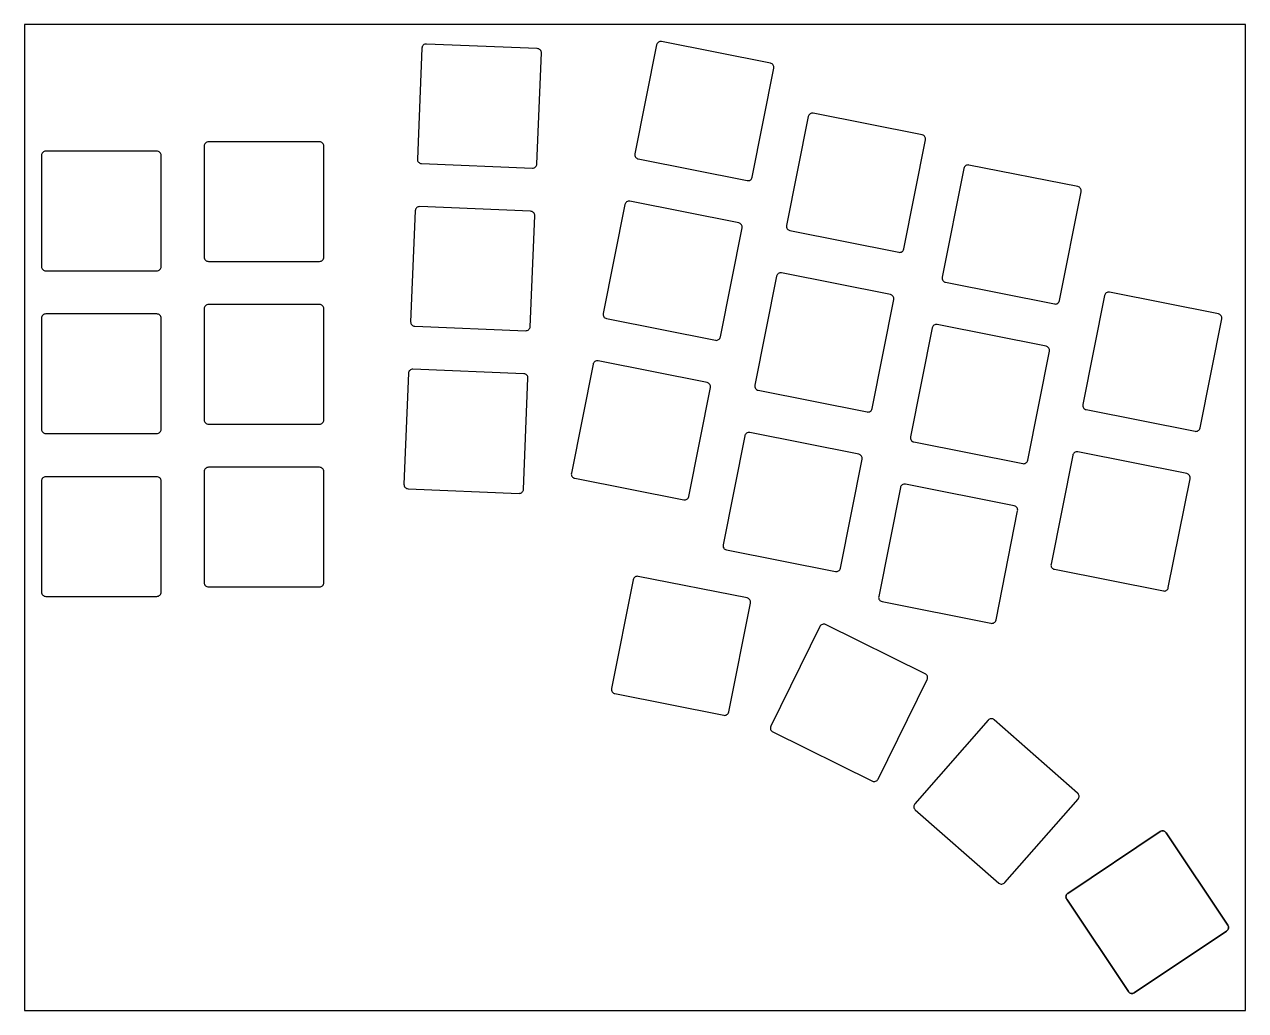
# Model space of a CAD drawing. Header units: millimetres. Extents: x -80 to 63, y -105 to 10.
import ezdxf

# ---------------------------------------------------------------- set-up
doc = ezdxf.new("R2010")
doc.units = ezdxf.units.MM

msp = doc.modelspace()

# ---------------------------------------------------------------- linework, layer by layer
at = {"linetype": 'CONTINUOUS'}
for points in [[(-33.6, -5.61, 0.414214), (-33.12, -6.13), (-20.13, -6.67, 0.414214), (-19.61, -6.19), (-19.08, 6.8, 0.414214), (-19.56, 7.32), (-32.55, 7.85, 0.414214), (-33.07, 7.37)], [(-8.13, -5.01, 0.414214), (-7.74, -5.6), (5.01, -8.13, 0.414214), (5.6, -7.74), (8.13, 5.01, 0.414214), (7.74, 5.6), (-5.01, 8.13, 0.414214), (-5.6, 7.74)], [(9.62, -13.4, 0.414214), (10.01, -13.98), (22.76, -16.52, 0.414214), (23.35, -16.13), (25.89, -3.38, 0.414214), (25.5, -2.79), (12.75, -0.25, 0.414214), (12.16, -0.65)], [(-58.55, -17.09, 0.414214), (-58.05, -17.59), (-45.05, -17.59, 0.414214), (-44.55, -17.09), (-44.55, -4.09, 0.414214), (-45.05, -3.59), (-58.05, -3.59, 0.414214), (-58.55, -4.09)], [(-77.6, -18.19, 0.414214), (-77.1, -18.69), (-64.1, -18.69, 0.414214), (-63.6, -18.19), (-63.6, -5.19, 0.414214), (-64.1, -4.69), (-77.1, -4.69, 0.414214), (-77.6, -5.19)], [(27.84, -19.45, 0.414214), (28.23, -20.04), (40.98, -22.57, 0.414214), (41.57, -22.18), (44.11, -9.43, 0.414214), (43.71, -8.84), (30.96, -6.31, 0.414214), (30.38, -6.7)], [(-34.39, -24.65, 0.414214), (-33.91, -25.17), (-20.92, -25.7, 0.414214), (-20.4, -25.23), (-19.86, -12.24, 0.414214), (-20.34, -11.72), (-33.33, -11.18, 0.414214), (-33.85, -11.66)], [(-11.85, -23.69, 0.414214), (-11.46, -24.28), (1.29, -26.82, 0.414214), (1.88, -26.42), (4.42, -13.67, 0.414214), (4.02, -13.09), (-8.73, -10.55, 0.414214), (-9.31, -10.94)], [(5.9, -32.08, 0.414214), (6.3, -32.67), (19.05, -35.21, 0.414214), (19.64, -34.81), (22.17, -22.06, 0.414214), (21.78, -21.47), (9.03, -18.94, 0.414214), (8.44, -19.33)], [(44.3, -34.35, 0.414214), (44.69, -34.94), (57.44, -37.47, 0.414214), (58.03, -37.08), (60.57, -24.33, 0.414214), (60.17, -23.74), (47.42, -21.21, 0.414214), (46.84, -21.6)], [(-58.55, -36.14, 0.414214), (-58.05, -36.64), (-45.05, -36.64, 0.414214), (-44.55, -36.14), (-44.55, -23.14, 0.414214), (-45.05, -22.64), (-58.05, -22.64, 0.414214), (-58.55, -23.14)], [(-77.6, -37.24, 0.414214), (-77.1, -37.74), (-64.1, -37.74, 0.414214), (-63.6, -37.24), (-63.6, -24.24, 0.414214), (-64.1, -23.74), (-77.1, -23.74, 0.414214), (-77.6, -24.24)], [(24.12, -38.13, 0.414214), (24.52, -38.72), (37.27, -41.26, 0.414214), (37.86, -40.86), (40.39, -28.11, 0.414214), (40, -27.53), (27.25, -24.99, 0.414214), (26.66, -25.38)], [(-15.57, -42.38, 0.414214), (-15.17, -42.97), (-2.42, -45.5, 0.414214), (-1.84, -45.11), (0.7, -32.36, 0.414214), (0.31, -31.77), (-12.44, -29.23, 0.414214), (-13.03, -29.63)], [(-35.17, -43.68, 0.414214), (-34.69, -44.2), (-21.7, -44.74, 0.414214), (-21.18, -44.26), (-20.65, -31.27, 0.414214), (-21.13, -30.75), (-34.12, -30.21, 0.414214), (-34.64, -30.69)], [(2.19, -50.76, 0.414214), (2.58, -51.35), (15.33, -53.89, 0.414214), (15.92, -53.5), (18.46, -40.75, 0.414214), (18.06, -40.16), (5.31, -37.62, 0.414214), (4.72, -38.01)], [(40.58, -53.03, 0.414214), (40.98, -53.62), (53.73, -56.16, 0.414214), (54.31, -55.77), (56.85, -43.02, 0.414214), (56.46, -42.43), (43.71, -39.89, 0.414214), (43.12, -40.28)], [(-77.6, -56.29, 0.414214), (-77.1, -56.79), (-64.1, -56.79, 0.414214), (-63.6, -56.29), (-63.6, -43.29, 0.414214), (-64.1, -42.79), (-77.1, -42.79, 0.414214), (-77.6, -43.29)], [(-58.55, -55.19, 0.414214), (-58.05, -55.69), (-45.05, -55.69, 0.414214), (-44.55, -55.19), (-44.55, -42.19, 0.414214), (-45.05, -41.69), (-58.05, -41.69, 0.414214), (-58.55, -42.19)], [(20.41, -56.82, 0.414214), (20.8, -57.4), (33.55, -59.94, 0.414214), (34.14, -59.55), (36.67, -46.8, 0.414214), (36.28, -46.21), (23.53, -43.67, 0.414214), (22.94, -44.07)], [(-10.87, -67.59, 0.414214), (-10.48, -68.18), (2.27, -70.71, 0.414214), (2.86, -70.32), (5.4, -57.57, 0.414214), (5, -56.98), (-7.75, -54.45, 0.414214), (-8.33, -54.84)], [(7.77, -71.99, 0.414214), (8, -72.66), (19.66, -78.41, 0.414214), (20.33, -78.18), (26.08, -66.52, 0.414214), (25.85, -65.85), (14.19, -60.1, 0.414214), (13.52, -60.33)], [(24.64, -81.06, 0.414214), (24.69, -81.77), (34.46, -90.34, 0.414214), (35.16, -90.29), (43.74, -80.52, 0.414214), (43.69, -79.81), (33.92, -71.24, 0.414214), (33.21, -71.29)], [(54.05, -84.46, 0.414214), (53.35, -84.32, -0.414214)], [(42.54, -91.55, 0.414214), (42.41, -92.24, -0.414214)], [(61.13, -95.96, 0.414214), (61.27, -95.27, -0.414214)], [(49.63, -103.05, 0.414214), (50.32, -103.19, -0.414214)]]:
    msp.add_lwpolyline(points, format="xyb", close=True, dxfattribs=at)
for points in [[(53.35, -84.32), (42.54, -91.55)], [(61.27, -95.27), (54.05, -84.46)], [(50.32, -103.19), (61.13, -95.96)]]:
    msp.add_lwpolyline(points, close=True, dxfattribs=at)
msp.add_lwpolyline([(50.32, -103.19, -0.414214), (49.63, -103.05), (42.41, -92.24), (49.63, -103.05)], format="xyb", dxfattribs=at)
at = {"layer": 'outline', "linetype": 'CONTINUOUS'}
msp.add_lwpolyline([(-79.6, -105.27), (63.35, -105.27), (63.35, 10.14), (-79.6, 10.14)], close=True, dxfattribs=at)

doc.saveas('drawing.dxf')
